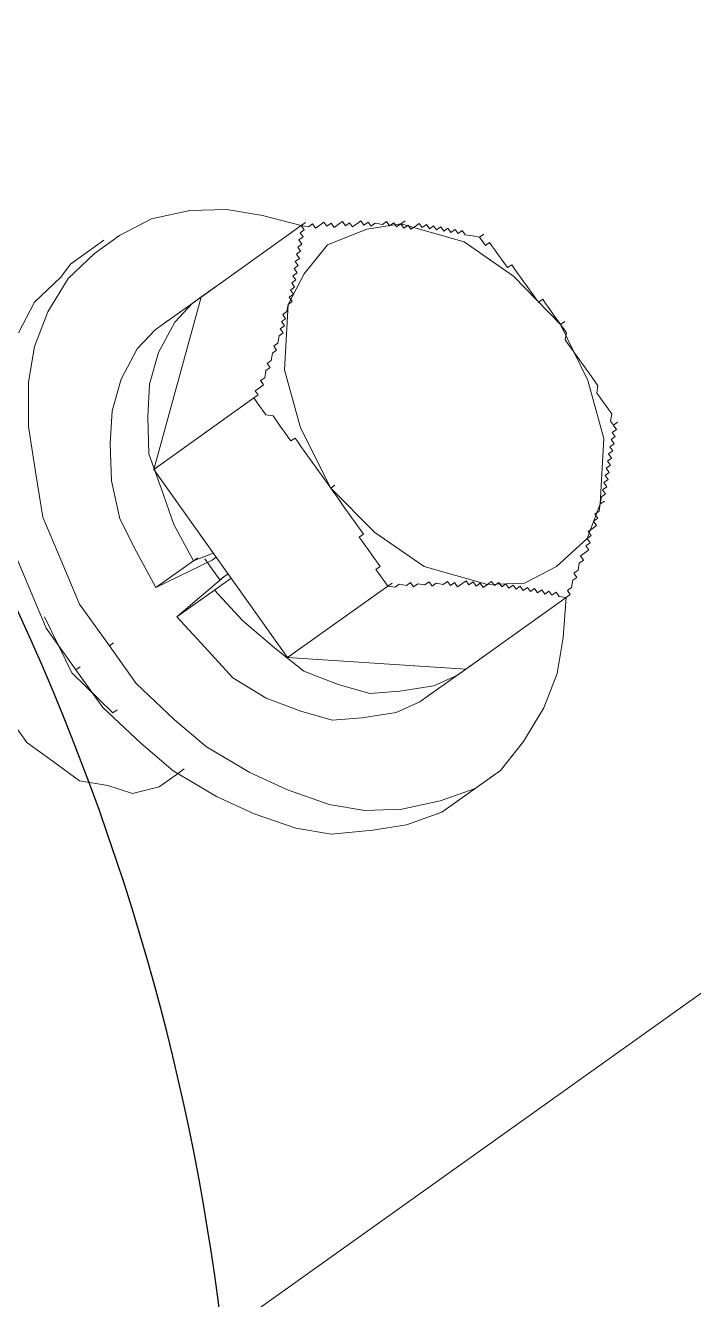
# Model space of a CAD drawing. Header units: feet. Extents: x 2321988 to 2329858, y 6722724 to 6730499.
# Drawn here: x 2326069.3368 to 2326069.4426, y 6726846.0365 to 6726846.2381 of the extents above; entities that cross this region are included whole.
import ezdxf

# ---------------------------------------------------------------- set-up
doc = ezdxf.new("R2010")
doc.units = ezdxf.units.FT
doc.header["$MEASUREMENT"] = 0
doc.layers.add('C-BESS-EQUIPMENT', color=255, linetype='Continuous')

# ---------------------------------------------------------------- blocks, each defined once
blk = doc.blocks.new('Midpoint Site Plan$0$P1730-01-0001')
at = {"color": 0, "linetype": 'ByBlock', "lineweight": -2, "extrusion": (0, 0, -1)}
blk.add_ellipse((17.8421, 0), major_axis=(0, 4.086), ratio=0.833977, dxfattribs=at)
blk = doc.blocks.new('Midpoint Site Plan$0$A$C71e53a02')
at = {"lineweight": 9}
for points in [[(17.6282, -0.4336), (17.599, -0.4434), (17.5307, -0.4531), (17.4723, -0.4824)], [(17.2287, -0.7942), (17.2092, -0.8819), (17.1897, -0.9696), (17.1897, -1.067), (17.1897, -1.1547), (17.2092, -1.2522), (17.2287, -1.3302), (17.2676, -1.4179), (17.3066, -1.4861), (17.3553, -1.5543), (17.4041, -1.603), (17.4723, -1.642), (17.5307, -1.6712), (17.599, -1.6907), (17.6282, -1.6907), (17.7061, -1.6907), (17.7159, -1.6907)], [(17.7061, -0.4336), (17.6282, -0.4336), (17.6379, -0.4336)], [(18.2908, -0.8429), (18.2811, -0.8332), (18.2713, -0.8234), (18.2713, -0.8137), (18.2616, -0.8137), (18.2616, -0.8039), (18.2519, -0.8039), (18.2519, -0.7942), (18.2421, -0.7942), (18.2421, -0.7844), (18.2324, -0.7844), (18.2324, -0.7747), (18.2226, -0.7747), (18.2226, -0.765), (18.2129, -0.765), (18.2129, -0.7552), (18.2031, -0.7552), (18.1934, -0.7552), (18.1934, -0.7455), (18.1836, -0.7455), (18.1836, -0.7357), (18.1934, -0.7357), (18.1836, -0.7357), (18.1739, -0.7357), (18.1739, -0.726), (18.1642, -0.726), (18.1642, -0.7162), (18.1544, -0.7162), (18.1447, -0.7065), (18.1349, -0.7065), (18.1349, -0.6967), (18.1252, -0.6967), (18.1252, -0.687), (18.1154, -0.687), (18.1057, -0.687), (18.1057, -0.6773), (18.0959, -0.6773), (18.0959, -0.6675), (18.0862, -0.6675), (18.0764, -0.6675), (18.0764, -0.6578), (18.0667, -0.6578), (18.0667, -0.648), (18.057, -0.648), (18.0472, -0.648), (18.0472, -0.6383), (18.0375, -0.6383), (18.0277, -0.6285), (17.979, -0.5701), (17.9303, -0.5213), (17.8718, -0.4824), (17.8036, -0.4531), (17.7354, -0.4434), (17.6769, -0.4434), (17.6087, -0.4531), (17.5405, -0.4824), (17.482, -0.5213), (17.4333, -0.5701), (17.3846, -0.6383), (17.3456, -0.7162), (17.3066, -0.7942), (17.2871, -0.8819), (17.2676, -0.9696), (17.2676, -1.067), (17.2676, -1.1547), (17.2871, -1.2522), (17.3066, -1.3302), (17.3456, -1.4179), (17.3846, -1.4861), (17.4333, -1.5543), (17.482, -1.603), (17.5405, -1.642), (17.6087, -1.6712), (17.6769, -1.6907), (17.7354, -1.6907), (17.8036, -1.6712), (17.8718, -1.642), (17.9303, -1.603), (17.979, -1.5543), (18.0277, -1.4958), (18.0375, -1.4958), (18.0277, -1.4958), (17.7939, -1.4958), (17.5307, -1.2814), (17.5405, -1.2814)], [(17.8328, -0.6285), (17.8231, -0.6285), (17.7744, -0.6285), (17.7256, -0.6383), (17.6672, -0.6675), (17.6184, -0.7065), (17.5795, -0.7552), (17.5405, -0.8137), (17.521, -0.8819), (17.5015, -0.9501), (17.4918, -1.0281), (17.4041, -1.0281), (17.4138, -0.9501), (17.4236, -0.8819), (17.4528, -0.8137), (17.4918, -0.7552), (17.5307, -0.7065), (17.5795, -0.6675), (17.6379, -0.6383), (17.6867, -0.6285), (17.7061, -0.6285), (17.7159, -0.6285), (17.7061, -0.6285), (17.7939, -0.6285), (17.5307, -0.8429), (17.7646, -0.8429), (17.7744, -0.8429), (17.7744, -0.8332), (17.7841, -0.8332), (17.7939, -0.8332), (17.7939, -0.8234), (17.8036, -0.8234), (17.8133, -0.8137), (17.8231, -0.8137), (17.8231, -0.8039), (17.8328, -0.8039), (17.8426, -0.7942), (17.8523, -0.7942), (17.8523, -0.7844), (17.8621, -0.7844), (17.8718, -0.7747), (17.8816, -0.7747), (17.8816, -0.765), (17.8913, -0.765), (17.8913, -0.7552), (17.901, -0.7552), (17.901, -0.7455), (17.9108, -0.7455), (17.9205, -0.7357), (17.8426, -0.8332), (17.8036, -0.9404), (17.7841, -1.067), (17.7939, -1.067), (17.7841, -1.067), (17.8036, -1.184), (17.8426, -1.2912), (17.9205, -1.3886), (17.9303, -1.3886), (17.9205, -1.3886), (17.979, -1.4276), (18.0472, -1.4373), (18.1252, -1.4276), (18.1836, -1.3886), (18.1934, -1.3886), (18.1836, -1.3886), (18.1934, -1.3789), (18.2031, -1.3789), (18.2031, -1.3691), (18.2129, -1.3691), (18.2129, -1.3594), (18.2226, -1.3594), (18.2226, -1.3496), (18.2324, -1.3496), (18.2324, -1.3399), (18.2421, -1.3399), (18.2421, -1.3302), (18.2519, -1.3302), (18.2519, -1.3204), (18.2616, -1.3204), (18.2616, -1.3107), (18.2713, -1.3107), (18.2713, -1.3009), (18.2811, -1.3009), (18.2811, -1.2912), (18.2908, -1.2912), (18.2908, -1.2814), (18.3006, -1.2814)], [(18.0375, -1.4958), (18.0375, -1.4861), (18.0472, -1.4861), (18.057, -1.4763), (18.0667, -1.4763), (18.0667, -1.4666), (18.0764, -1.4666), (18.0862, -1.4568), (18.0959, -1.4568), (18.0959, -1.4471), (18.1057, -1.4471), (18.1154, -1.4471), (18.1154, -1.4373), (18.1252, -1.4373), (18.1252, -1.4276), (18.1349, -1.4276), (18.1349, -1.4179), (18.1447, -1.4179), (18.1544, -1.4179), (18.1544, -1.4081), (18.1642, -1.4081), (18.1642, -1.3984), (18.1739, -1.3984), (18.1836, -1.3886), (18.2616, -1.2912), (18.3006, -1.184), (18.3201, -1.067), (18.3006, -0.9404), (18.2616, -0.8332), (18.1836, -0.7357), (18.1252, -0.7065), (18.0472, -0.687), (17.979, -0.7065), (17.9205, -0.7357), (17.9303, -0.7357), (17.9303, -0.726), (17.94, -0.726), (17.94, -0.7162), (17.9498, -0.7162), (17.9498, -0.7065), (17.9595, -0.7065), (17.9595, -0.6967), (17.9693, -0.6967), (17.9693, -0.687), (17.979, -0.687), (17.979, -0.6773), (17.9887, -0.6773), (17.9887, -0.6675), (17.9985, -0.6675), (17.9985, -0.6578), (18.0082, -0.6578), (18.0082, -0.648), (18.018, -0.648), (18.018, -0.6383), (18.0277, -0.6383), (18.0277, -0.6285), (17.7939, -0.6285), (17.8036, -0.6285)], [(18.0082, -0.648), (18.0082, -0.648)], [(18.0082, -0.648), (18.0082, -0.648)], [(18.018, -0.6383), (18.018, -0.6383)], [(18.018, -0.6383), (18.018, -0.6383)], [(18.018, -0.6383), (18.018, -0.6383)], [(18.018, -0.648), (18.018, -0.648)], [(18.018, -0.648), (18.018, -0.648)], [(18.057, -0.648), (18.057, -0.648)], [(18.057, -0.648), (18.057, -0.648)], [(17.979, -0.6773), (17.979, -0.6773)], [(17.9887, -0.6675), (17.9887, -0.6675)], [(17.9887, -0.6675), (17.9887, -0.6675)], [(17.9887, -0.6773), (17.9887, -0.6773)], [(17.9887, -0.6773), (17.9887, -0.6773)], [(17.9887, -0.6773), (17.9887, -0.6773)], [(17.9887, -0.6773), (17.9887, -0.6773)], [(17.9887, -0.6773), (17.9887, -0.6773)], [(17.9887, -0.6773), (17.9887, -0.6773)], [(17.9887, -0.6773), (17.9887, -0.6773)], [(17.9887, -0.6773), (17.9887, -0.6773)], [(17.9985, -0.6578), (17.9985, -0.6578)], [(17.9985, -0.6578), (17.9985, -0.6578)], [(17.9985, -0.6578), (17.9985, -0.6578)], [(17.9985, -0.6675), (17.9985, -0.6675)], [(17.9985, -0.6675), (17.9985, -0.6675)], [(17.9985, -0.6675), (17.9985, -0.6675)], [(17.9985, -0.6675), (17.9985, -0.6675)], [(17.9985, -0.6675), (17.9985, -0.6675)], [(17.9985, -0.6675), (17.9985, -0.6675)], [(17.9985, -0.6675), (17.9985, -0.6675)], [(17.9985, -0.6675), (17.9985, -0.6675)], [(18.0082, -0.6578), (18.0082, -0.6578)], [(18.0082, -0.6578), (18.0082, -0.6578)], [(18.0082, -0.6578), (18.0082, -0.6578)], [(18.0082, -0.6578), (18.0082, -0.6578)], [(18.0082, -0.6578), (18.0082, -0.6578)], [(18.0667, -0.6578), (18.0667, -0.6578)], [(18.0667, -0.6578), (18.0667, -0.6578)], [(18.0764, -0.6578), (18.0764, -0.6578)], [(18.0764, -0.6578), (18.0764, -0.6578)], [(18.0862, -0.6675), (18.0862, -0.6675)], [(18.0862, -0.6675), (18.0862, -0.6675)], [(18.0862, -0.6675), (18.0862, -0.6675)], [(18.0959, -0.6773), (18.0959, -0.6773)], [(18.1057, -0.6773), (18.1057, -0.6773)], [(18.1057, -0.6773), (18.1057, -0.6773)], [(17.9595, -0.6967), (17.9595, -0.6967)], [(17.9595, -0.6967), (17.9595, -0.6967)], [(17.9693, -0.687), (17.9693, -0.687)], [(17.9693, -0.687), (17.9693, -0.687)], [(17.9693, -0.6967), (17.9693, -0.6967)], [(17.9693, -0.6967), (17.9693, -0.6967)], [(17.9693, -0.6967), (17.9693, -0.6967)], [(17.9693, -0.6967), (17.9693, -0.6967)], [(17.9693, -0.6967), (17.9693, -0.6967)], [(17.9693, -0.6967), (17.9693, -0.6967)], [(17.9693, -0.6967), (17.9693, -0.6967)], [(17.979, -0.687), (17.979, -0.687)], [(17.979, -0.687), (17.979, -0.687)], [(17.979, -0.687), (17.979, -0.687)], [(17.979, -0.687), (17.979, -0.687)], [(17.979, -0.687), (17.979, -0.687)], [(17.979, -0.687), (17.979, -0.687)], [(17.979, -0.687), (17.979, -0.687)], [(17.979, -0.687), (17.979, -0.687)], [(18.1154, -0.687), (18.1154, -0.687)], [(18.1154, -0.687), (18.1154, -0.687)], [(18.1154, -0.687), (18.1154, -0.687)], [(18.1252, -0.6967), (18.1252, -0.6967)], [(18.1252, -0.6967), (18.1252, -0.6967)], [(18.1349, -0.6967), (18.1349, -0.6967)], [(18.1349, -0.6967), (18.1349, -0.6967)], [(17.94, -0.7162), (17.94, -0.7162)], [(17.94, -0.7162), (17.94, -0.7162)], [(17.9498, -0.7065), (17.9498, -0.7065)], [(17.9498, -0.7065), (17.9498, -0.7065)], [(17.9498, -0.7065), (17.9498, -0.7065)], [(17.9498, -0.7065), (17.9498, -0.7065)], [(17.9498, -0.7162), (17.9498, -0.7162)], [(17.9498, -0.7162), (17.9498, -0.7162)], [(17.9595, -0.7065), (17.9595, -0.7065)], [(17.9595, -0.7065), (17.9595, -0.7065)], [(17.9595, -0.7065), (17.9595, -0.7065)], [(17.9595, -0.7065), (17.9595, -0.7065)], [(17.9595, -0.7065), (17.9595, -0.7065)], [(17.9595, -0.7065), (17.9595, -0.7065)], [(18.1447, -0.7065), (18.1447, -0.7065)], [(18.1447, -0.7065), (18.1447, -0.7065)], [(18.1447, -0.7065), (18.1447, -0.7065)], [(18.1447, -0.7065), (18.1447, -0.7065)], [(18.1544, -0.7162), (18.1544, -0.7162)], [(18.1544, -0.7162), (18.1544, -0.7162)], [(18.1544, -0.7162), (18.1544, -0.7162)], [(18.1642, -0.7162), (18.1642, -0.7162)], [(18.1642, -0.7162), (18.1642, -0.7162)], [(17.9108, -0.7455), (17.9108, -0.7455)], [(17.9108, -0.7455), (17.9108, -0.7455)], [(17.9108, -0.7455), (17.9108, -0.7455)], [(17.9108, -0.7455), (17.9108, -0.7455)], [(17.9108, -0.7455), (17.9108, -0.7455)], [(17.9108, -0.7455), (17.9108, -0.7455)], [(17.9205, -0.7357), (17.9205, -0.7357)], [(17.9303, -0.726), (17.9303, -0.726)], [(17.9303, -0.726), (17.9303, -0.726)], [(17.9303, -0.726), (17.9303, -0.726)], [(17.94, -0.726), (17.94, -0.726)], [(18.1642, -0.726), (18.1642, -0.726)], [(18.1642, -0.726), (18.1642, -0.726)], [(18.1642, -0.726), (18.1642, -0.726)], [(18.1642, -0.726), (18.1642, -0.726)], [(18.1642, -0.726), (18.1642, -0.726)], [(18.1739, -0.726), (18.1739, -0.726)], [(18.1739, -0.726), (18.1739, -0.726)], [(18.1739, -0.726), (18.1739, -0.726)], [(18.1739, -0.726), (18.1739, -0.726)], [(18.1739, -0.7357), (18.1739, -0.7357)], [(18.1739, -0.7357), (18.1739, -0.7357)], [(18.1836, -0.7357), (18.1836, -0.7357)], [(18.1934, -0.7455), (18.1934, -0.7455)], [(18.1934, -0.7455), (18.1934, -0.7455)], [(17.8816, -0.765), (17.8816, -0.765)], [(17.8816, -0.765), (17.8816, -0.765)], [(17.8816, -0.765), (17.8816, -0.765)], [(17.8913, -0.7552), (17.8913, -0.7552)], [(17.8913, -0.7552), (17.8913, -0.7552)], [(17.8913, -0.765), (17.8913, -0.765)], [(17.901, -0.7552), (17.901, -0.7552)], [(17.901, -0.7552), (17.901, -0.7552)], [(17.901, -0.7552), (17.901, -0.7552)], [(17.901, -0.7552), (17.901, -0.7552)], [(17.901, -0.7552), (17.901, -0.7552)], [(17.901, -0.7552), (17.901, -0.7552)], [(17.901, -0.7552), (17.901, -0.7552)], [(18.2031, -0.7552), (18.2031, -0.7552)], [(18.2031, -0.7552), (18.2031, -0.7552)], [(18.2031, -0.7552), (18.2031, -0.7552)], [(18.2129, -0.765), (18.2129, -0.765)], [(18.2129, -0.765), (18.2129, -0.765)], [(18.2129, -0.765), (18.2129, -0.765)], [(18.2129, -0.765), (18.2129, -0.765)], [(18.2129, -0.765), (18.2129, -0.765)], [(18.2129, -0.765), (18.2129, -0.765)], [(18.2226, -0.765), (18.2226, -0.765)], [(17.2287, -0.7844), (17.1897, -0.7844), (17.141, -0.8137), (17.1117, -0.8429), (17.0727, -0.8916), (17.0533, -0.9404), (17.0338, -0.9988), (17.0338, -1.067), (17.0338, -1.1255), (17.0533, -1.184), (17.0727, -1.2425), (17.1117, -1.2814), (17.141, -1.3204), (17.1897, -1.3399), (17.2287, -1.3399), (17.2384, -1.3399), (17.2287, -1.3399)], [(17.8426, -0.7942), (17.8426, -0.7942)], [(17.8426, -0.7942), (17.8426, -0.7942)], [(17.8426, -0.7942), (17.8426, -0.7942)], [(17.8523, -0.7844), (17.8523, -0.7844)], [(17.8523, -0.7942), (17.8523, -0.7942)], [(17.8621, -0.7844), (17.8621, -0.7844)], [(17.8621, -0.7844), (17.8621, -0.7844)], [(17.8621, -0.7844), (17.8621, -0.7844)], [(17.8718, -0.7747), (17.8718, -0.7747)], [(17.8718, -0.7747), (17.8718, -0.7747)], [(17.8718, -0.7747), (17.8718, -0.7747)], [(18.2226, -0.7747), (18.2226, -0.7747)], [(18.2226, -0.7747), (18.2226, -0.7747)], [(18.2226, -0.7747), (18.2226, -0.7747)], [(18.2226, -0.7747), (18.2226, -0.7747)], [(18.2226, -0.7747), (18.2226, -0.7747)], [(18.2226, -0.7747), (18.2226, -0.7747)], [(18.2226, -0.7747), (18.2226, -0.7747)], [(18.2324, -0.7747), (18.2324, -0.7747)], [(18.2324, -0.7747), (18.2324, -0.7747)], [(18.2324, -0.7844), (18.2324, -0.7844)], [(18.2324, -0.7844), (18.2324, -0.7844)], [(18.2324, -0.7844), (18.2324, -0.7844)], [(18.2324, -0.7844), (18.2324, -0.7844)], [(18.2324, -0.7844), (18.2324, -0.7844)], [(18.2324, -0.7844), (18.2324, -0.7844)], [(18.2324, -0.7844), (18.2324, -0.7844)], [(18.2421, -0.7844), (18.2421, -0.7844)], [(18.2421, -0.7844), (18.2421, -0.7844)], [(18.2421, -0.7844), (18.2421, -0.7844)], [(18.2421, -0.7942), (18.2421, -0.7942)], [(18.2421, -0.7942), (18.2421, -0.7942)], [(18.2421, -0.7942), (18.2421, -0.7942)], [(18.2421, -0.7942), (18.2421, -0.7942)], [(18.2421, -0.7942), (18.2421, -0.7942)], [(18.2421, -0.7942), (18.2421, -0.7942)], [(18.2519, -0.7942), (18.2519, -0.7942)], [(18.2519, -0.7942), (18.2519, -0.7942)], [(18.2519, -0.7942), (18.2519, -0.7942)], [(17.8133, -0.8137), (17.8133, -0.8137)], [(17.8133, -0.8137), (17.8133, -0.8137)], [(17.8133, -0.8137), (17.8133, -0.8137)], [(17.8231, -0.8039), (17.8231, -0.8039)], [(17.8328, -0.8039), (17.8328, -0.8039)], [(17.8328, -0.8039), (17.8328, -0.8039)], [(17.8328, -0.8039), (17.8328, -0.8039)], [(18.2519, -0.8039), (18.2519, -0.8039)], [(18.2519, -0.8039), (18.2519, -0.8039)], [(18.2519, -0.8039), (18.2519, -0.8039)], [(18.2519, -0.8039), (18.2519, -0.8039)], [(18.2519, -0.8039), (18.2519, -0.8039)], [(18.2519, -0.8039), (18.2519, -0.8039)], [(18.2519, -0.8039), (18.2519, -0.8039)], [(18.2616, -0.8039), (18.2616, -0.8039)], [(18.2616, -0.8039), (18.2616, -0.8039)], [(18.2616, -0.8039), (18.2616, -0.8039)], [(18.2616, -0.8137), (18.2616, -0.8137)], [(18.2616, -0.8137), (18.2616, -0.8137)], [(18.2616, -0.8137), (18.2616, -0.8137)], [(18.2616, -0.8137), (18.2616, -0.8137)], [(18.2616, -0.8137), (18.2616, -0.8137)], [(18.2616, -0.8137), (18.2616, -0.8137)], [(18.2616, -0.8137), (18.2616, -0.8137)], [(18.2713, -0.8137), (18.2713, -0.8137)], [(18.2713, -0.8137), (18.2713, -0.8137)], [(17.7646, -0.8429), (17.7744, -0.8429), (17.7646, -0.8429), (17.7646, -0.8624), (17.7646, -0.8722), (17.7646, -0.8819), (17.7744, -0.8916), (17.7744, -0.9014), (17.7744, -0.9111), (17.7744, -0.9209), (17.7744, -0.9306), (17.7744, -0.9404), (17.7744, -0.9501), (17.7841, -0.9501), (17.7841, -0.9599), (17.7841, -0.9696), (17.7841, -0.9793), (17.7841, -0.9891), (17.7841, -0.9988), (17.7841, -1.0086), (17.7841, -1.0183), (17.7841, -1.0281), (17.7841, -1.0378), (17.7841, -1.0476), (17.7841, -1.0573), (17.7841, -1.067), (17.7841, -1.0768), (17.7841, -1.0865), (17.7841, -1.0963), (17.7841, -1.106), (17.7841, -1.1158), (17.7841, -1.1255), (17.7841, -1.1353), (17.7841, -1.145), (17.7841, -1.1547), (17.7841, -1.1645), (17.7841, -1.1742), (17.7744, -1.1742), (17.7744, -1.184), (17.7744, -1.1937), (17.7744, -1.2035), (17.7744, -1.2132), (17.7744, -1.223), (17.7744, -1.2327), (17.7744, -1.2425), (17.7646, -1.2425), (17.7646, -1.2522), (17.7646, -1.2619), (17.7646, -1.2717), (17.7646, -1.2814), (17.7744, -1.2814), (17.7646, -1.2814), (17.5307, -1.2814), (17.5307, -0.8429), (17.5405, -0.8429)], [(17.7939, -0.8234), (17.7939, -0.8234)], [(17.7939, -0.8332), (17.7939, -0.8332)], [(17.8036, -0.8234), (17.8036, -0.8234)], [(17.8036, -0.8234), (17.8036, -0.8234)], [(17.8036, -0.8234), (17.8036, -0.8234)], [(18.2713, -0.8234), (18.2713, -0.8234)], [(18.2713, -0.8234), (18.2713, -0.8234)], [(18.2713, -0.8234), (18.2713, -0.8234)], [(18.2713, -0.8234), (18.2713, -0.8234)], [(18.2713, -0.8234), (18.2713, -0.8234)], [(18.2713, -0.8234), (18.2713, -0.8234)], [(18.2713, -0.8234), (18.2713, -0.8234)], [(18.2811, -0.8332), (18.2811, -0.8332)], [(18.2811, -0.8332), (18.2811, -0.8332)], [(18.2811, -0.8332), (18.2811, -0.8332)], [(18.2811, -0.8332), (18.2811, -0.8332)], [(18.2811, -0.8332), (18.2811, -0.8332)], [(18.3006, -0.8429), (18.2908, -0.8429), (18.2908, -0.8624), (18.3006, -0.8624), (18.3006, -0.8722), (18.3006, -0.8819), (18.3006, -0.8916), (18.3006, -0.9014), (18.3006, -0.9111), (18.3006, -0.9209), (18.3103, -0.9209), (18.3103, -0.9306), (18.3103, -0.9404), (18.3103, -0.9501), (18.3103, -0.9599), (18.3103, -0.9696), (18.3103, -0.9793), (18.3103, -0.9891), (18.3103, -0.9988), (18.3103, -1.0086), (18.3201, -1.0086), (18.3201, -1.0183), (18.3201, -1.0281), (18.3201, -1.0378), (18.3201, -1.0476), (18.3201, -1.0573), (18.3201, -1.067), (18.3298, -1.067), (18.3201, -1.067), (18.3201, -1.0768), (18.3201, -1.0865), (18.3103, -1.0963), (18.3103, -1.106), (18.3103, -1.1158), (18.3103, -1.1255), (18.3103, -1.1353), (18.3103, -1.145), (18.3103, -1.1547), (18.3103, -1.1645), (18.3103, -1.1742), (18.3103, -1.184), (18.3103, -1.1937), (18.3103, -1.2035), (18.3006, -1.2132), (18.3006, -1.223), (18.3006, -1.2327), (18.3006, -1.2425), (18.3006, -1.2522), (18.3006, -1.2619), (18.2908, -1.2717), (18.2908, -1.2814)], [(18.2908, -0.8429), (18.2908, -0.8429)], [(18.2908, -0.8429), (18.2908, -0.8429)], [(18.2908, -0.8429), (18.2908, -0.8429)], [(17.7646, -0.8624), (17.7646, -0.8624)], [(17.7744, -0.8916), (17.7744, -0.8916)], [(17.7744, -0.8916), (17.7744, -0.8916)], [(18.3006, -0.8916), (18.3006, -0.8916)], [(18.3006, -0.8916), (18.3006, -0.8916)], [(17.7744, -0.9014), (17.7744, -0.9014)], [(17.7744, -0.9014), (17.7744, -0.9014)], [(17.7744, -0.9111), (17.7744, -0.9111)], [(17.7744, -0.9111), (17.7744, -0.9111)], [(18.3006, -0.9014), (18.3006, -0.9014)], [(18.3006, -0.9014), (18.3006, -0.9014)], [(18.3006, -0.9111), (18.3006, -0.9111)], [(18.3006, -0.9111), (18.3006, -0.9111)], [(17.7744, -0.9209), (17.7744, -0.9209)], [(17.7744, -0.9209), (17.7744, -0.9209)], [(17.7744, -0.9306), (17.7744, -0.9306)], [(17.7744, -0.9306), (17.7744, -0.9306)], [(17.7744, -0.9404), (17.7744, -0.9404)], [(17.7744, -0.9404), (17.7744, -0.9404)], [(18.3103, -0.9209), (18.3103, -0.9209)], [(18.3103, -0.9306), (18.3103, -0.9306)], [(18.3103, -0.9306), (18.3103, -0.9306)], [(18.3103, -0.9404), (18.3103, -0.9404)], [(18.3103, -0.9404), (18.3103, -0.9404)], [(17.1994, -0.9501), (17.1799, -1.067), (17.1994, -1.1742), (17.2092, -1.1742)], [(17.7841, -0.9501), (17.7841, -0.9501)], [(17.7841, -0.9599), (17.7841, -0.9599)], [(17.7841, -0.9599), (17.7841, -0.9599)], [(18.3103, -0.9501), (18.3103, -0.9501)], [(18.3103, -0.9501), (18.3103, -0.9501)], [(18.3103, -0.9599), (18.3103, -0.9599)], [(18.3103, -0.9599), (18.3103, -0.9599)], [(17.7841, -0.9696), (17.7841, -0.9696)], [(17.7841, -0.9793), (17.7841, -0.9793)], [(17.7841, -0.9793), (17.7841, -0.9793)], [(17.7841, -0.9891), (17.7841, -0.9891)], [(17.7841, -0.9891), (17.7841, -0.9891)], [(18.3103, -0.9696), (18.3103, -0.9696)], [(18.3103, -0.9793), (18.3103, -0.9793)], [(18.3103, -0.9793), (18.3103, -0.9793)], [(18.3103, -0.9891), (18.3103, -0.9891)], [(18.3103, -0.9891), (18.3103, -0.9891)], [(17.7841, -0.9988), (17.7841, -0.9988)], [(17.7841, -0.9988), (17.7841, -0.9988)], [(17.7841, -1.0086), (17.7841, -1.0086)], [(17.7841, -1.0086), (17.7841, -1.0086)], [(18.3103, -0.9988), (18.3103, -0.9988)], [(18.3103, -0.9988), (18.3103, -0.9988)], [(18.3201, -1.0086), (18.3201, -1.0086)], [(17.521, -1.0476), (17.4041, -1.0281), (17.4138, -1.0281)], [(17.5307, -1.0963), (17.4918, -1.0963), (17.5015, -1.0963), (17.4918, -1.0963), (17.4041, -1.0963), (17.521, -1.0865), (17.5307, -1.0865), (17.521, -1.0865), (17.5113, -1.0865), (17.5113, -1.067), (17.5113, -1.0378)], [(17.5307, -1.0378), (17.4918, -1.0281), (17.5015, -1.0281), (17.4918, -1.0281)], [(17.7841, -1.0183), (17.7841, -1.0183)], [(17.7841, -1.0183), (17.7841, -1.0183)], [(17.7841, -1.0281), (17.7841, -1.0281)], [(17.7841, -1.0281), (17.7841, -1.0281)], [(17.7841, -1.0378), (17.7841, -1.0378)], [(18.3201, -1.0183), (18.3201, -1.0183)], [(18.3201, -1.0183), (18.3201, -1.0183)], [(18.3201, -1.0281), (18.3201, -1.0281)], [(18.3201, -1.0281), (18.3201, -1.0281)], [(18.3201, -1.0378), (18.3201, -1.0378)], [(17.7841, -1.0476), (17.7841, -1.0476)], [(17.7841, -1.0476), (17.7841, -1.0476)], [(18.3201, -1.0476), (18.3201, -1.0476)], [(18.3201, -1.0476), (18.3201, -1.0476)], [(17.1897, -1.067), (17.1994, -1.067)], [(17.2676, -1.067), (17.2774, -1.067)], [(17.7841, -1.0865), (17.7841, -1.0865)], [(18.3201, -1.0865), (18.3201, -1.0865)], [(17.4041, -1.0963), (17.4138, -1.0963), (17.4041, -1.0963), (17.4138, -1.1742), (17.4236, -1.2522), (17.4528, -1.3204), (17.4918, -1.3789), (17.5307, -1.4276), (17.5795, -1.4568), (17.6379, -1.4861), (17.6867, -1.4958), (17.7061, -1.4958), (17.7939, -1.4958), (17.8036, -1.4958)], [(17.8231, -1.4958), (17.7744, -1.4958), (17.7256, -1.4861), (17.6672, -1.4568), (17.6184, -1.4276), (17.5795, -1.3789), (17.5405, -1.3204), (17.521, -1.2522), (17.5015, -1.1742), (17.4918, -1.0963), (17.5015, -1.0963)], [(17.7841, -1.1158), (17.7841, -1.1158)], [(17.7841, -1.1158), (17.7841, -1.1158)], [(17.7841, -1.1255), (17.7841, -1.1255)], [(17.7841, -1.1255), (17.7841, -1.1255)], [(17.7841, -1.1353), (17.7841, -1.1353)], [(17.7841, -1.1353), (17.7841, -1.1353)], [(18.3103, -1.1158), (18.3103, -1.1158)], [(18.3103, -1.1158), (18.3103, -1.1158)], [(18.3103, -1.1255), (18.3103, -1.1255)], [(18.3103, -1.1255), (18.3103, -1.1255)], [(18.3103, -1.1353), (18.3103, -1.1353)], [(18.3103, -1.1353), (18.3103, -1.1353)], [(17.7841, -1.145), (17.7841, -1.145)], [(17.7841, -1.145), (17.7841, -1.145)], [(17.7841, -1.1547), (17.7841, -1.1547)], [(17.7841, -1.1547), (17.7841, -1.1547)], [(18.3103, -1.145), (18.3103, -1.145)], [(18.3103, -1.145), (18.3103, -1.145)], [(18.3103, -1.1547), (18.3103, -1.1547)], [(18.3103, -1.1547), (18.3103, -1.1547)], [(17.7744, -1.184), (17.7744, -1.184)], [(17.7744, -1.184), (17.7744, -1.184)], [(17.7841, -1.1645), (17.7841, -1.1645)], [(17.7841, -1.1742), (17.7841, -1.1742)], [(18.3103, -1.1645), (18.3103, -1.1645)], [(18.3103, -1.1742), (18.3103, -1.1742)], [(18.3103, -1.1742), (18.3103, -1.1742)], [(18.3103, -1.184), (18.3103, -1.184)], [(18.3103, -1.184), (18.3103, -1.184)], [(17.7744, -1.1937), (17.7744, -1.1937)], [(17.7744, -1.1937), (17.7744, -1.1937)], [(17.7744, -1.2035), (17.7744, -1.2035)], [(17.7744, -1.2035), (17.7744, -1.2035)], [(18.3103, -1.1937), (18.3103, -1.1937)], [(18.3103, -1.1937), (18.3103, -1.1937)], [(18.3103, -1.2035), (18.3103, -1.2035)], [(18.3103, -1.2035), (18.3103, -1.2035)], [(17.7744, -1.2132), (17.7744, -1.2132)], [(17.7744, -1.2132), (17.7744, -1.2132)], [(17.7744, -1.223), (17.7744, -1.223)], [(17.7744, -1.223), (17.7744, -1.223)], [(17.7744, -1.2327), (17.7744, -1.2327)], [(17.7744, -1.2327), (17.7744, -1.2327)], [(18.3006, -1.2132), (18.3006, -1.2132)], [(18.3006, -1.2132), (18.3006, -1.2132)], [(18.3006, -1.223), (18.3006, -1.223)], [(18.3006, -1.223), (18.3006, -1.223)], [(18.3006, -1.2327), (18.3006, -1.2327)], [(18.3006, -1.2327), (18.3006, -1.2327)], [(17.7646, -1.2522), (17.7646, -1.2522)], [(17.7646, -1.2522), (17.7646, -1.2522)], [(17.7744, -1.2425), (17.7744, -1.2425)], [(18.3006, -1.2425), (18.3006, -1.2425)], [(18.3006, -1.2425), (18.3006, -1.2425)], [(18.3006, -1.2522), (18.3006, -1.2522)], [(18.3006, -1.2522), (18.3006, -1.2522)], [(17.7646, -1.2619), (17.7646, -1.2619)], [(17.7646, -1.2619), (17.7646, -1.2619)], [(17.7646, -1.2814), (17.7646, -1.2814)], [(17.7646, -1.2814), (17.7744, -1.2912), (17.7841, -1.2912), (17.7939, -1.3009), (17.8036, -1.3009), (17.8036, -1.3107), (17.8133, -1.3107), (17.8231, -1.3204), (17.8328, -1.3204), (17.8328, -1.3302), (17.8426, -1.3302), (17.8523, -1.3399), (17.8621, -1.3399), (17.8621, -1.3496), (17.8718, -1.3496), (17.8718, -1.3594), (17.8816, -1.3594), (17.8913, -1.3594), (17.8913, -1.3691), (17.901, -1.3691), (17.901, -1.3789), (17.9108, -1.3789), (17.9108, -1.3886), (17.9205, -1.3886), (17.9303, -1.3886), (17.9303, -1.3984), (17.94, -1.3984), (17.94, -1.4081), (17.9498, -1.4081), (17.9498, -1.4179), (17.9595, -1.4179), (17.9595, -1.4276), (17.9693, -1.4276), (17.9693, -1.4373), (17.979, -1.4373), (17.979, -1.4471), (17.9887, -1.4471), (17.9887, -1.4568), (17.9985, -1.4568), (17.9985, -1.4666), (18.0082, -1.4666), (18.0082, -1.4763), (18.018, -1.4763), (18.018, -1.4861), (18.0277, -1.4958), (18.0375, -1.4958), (18.0277, -1.4958)], [(18.2908, -1.2814), (18.2908, -1.2814)], [(18.3006, -1.2619), (18.3006, -1.2619)], [(18.3006, -1.2619), (18.3006, -1.2619)], [(17.7744, -1.2912), (17.7744, -1.2912)], [(17.7841, -1.2912), (17.7841, -1.2912)], [(17.7939, -1.3009), (17.7939, -1.3009)], [(17.7939, -1.3009), (17.7939, -1.3009)], [(17.7939, -1.3009), (17.7939, -1.3009)], [(17.8036, -1.3009), (17.8036, -1.3009)], [(18.2713, -1.3009), (18.2713, -1.3009)], [(18.2713, -1.3009), (18.2713, -1.3009)], [(18.2713, -1.3009), (18.2713, -1.3009)], [(18.2811, -1.2912), (18.2811, -1.2912)], [(18.2811, -1.2912), (18.2811, -1.2912)], [(18.2811, -1.2912), (18.2811, -1.2912)], [(18.2811, -1.3009), (18.2811, -1.3009)], [(18.2908, -1.2912), (18.2908, -1.2912)], [(17.8036, -1.3107), (17.8036, -1.3107)], [(17.8133, -1.3107), (17.8133, -1.3107)], [(17.8133, -1.3107), (17.8133, -1.3107)], [(17.8133, -1.3107), (17.8133, -1.3107)], [(17.8231, -1.3204), (17.8231, -1.3204)], [(17.8231, -1.3204), (17.8231, -1.3204)], [(17.8328, -1.3204), (17.8328, -1.3204)], [(17.8328, -1.3204), (17.8328, -1.3204)], [(17.8328, -1.3302), (17.8328, -1.3302)], [(17.8426, -1.3302), (17.8426, -1.3302)], [(17.8426, -1.3302), (17.8426, -1.3302)], [(17.8426, -1.3302), (17.8426, -1.3302)], [(17.8426, -1.3302), (17.8426, -1.3302)], [(17.8426, -1.3302), (17.8426, -1.3302)], [(17.8426, -1.3302), (17.8426, -1.3302)], [(17.8426, -1.3302), (17.8426, -1.3302)], [(18.2421, -1.3302), (18.2421, -1.3302)], [(18.2421, -1.3302), (18.2421, -1.3302)], [(18.2421, -1.3302), (18.2421, -1.3302)], [(18.2519, -1.3204), (18.2519, -1.3204)], [(18.2519, -1.3204), (18.2519, -1.3204)], [(18.2519, -1.3204), (18.2519, -1.3204)], [(18.2519, -1.3204), (18.2519, -1.3204)], [(18.2519, -1.3302), (18.2519, -1.3302)], [(18.2519, -1.3302), (18.2519, -1.3302)], [(18.2519, -1.3302), (18.2519, -1.3302)], [(18.2519, -1.3302), (18.2519, -1.3302)], [(18.2519, -1.3302), (18.2519, -1.3302)], [(18.2519, -1.3302), (18.2519, -1.3302)], [(18.2616, -1.3107), (18.2616, -1.3107)], [(18.2616, -1.3107), (18.2616, -1.3107)], [(18.2616, -1.3107), (18.2616, -1.3107)], [(18.2616, -1.3107), (18.2616, -1.3107)], [(18.2616, -1.3107), (18.2616, -1.3107)], [(18.2616, -1.3204), (18.2616, -1.3204)], [(18.2616, -1.3204), (18.2616, -1.3204)], [(18.2616, -1.3204), (18.2616, -1.3204)], [(18.2616, -1.3204), (18.2616, -1.3204)], [(18.2616, -1.3204), (18.2616, -1.3204)], [(18.2616, -1.3204), (18.2616, -1.3204)], [(18.2713, -1.3107), (18.2713, -1.3107)], [(18.2713, -1.3107), (18.2713, -1.3107)], [(17.2384, -1.3399), (17.2481, -1.3399)], [(17.8523, -1.3399), (17.8523, -1.3399)], [(17.8523, -1.3399), (17.8523, -1.3399)], [(17.8523, -1.3399), (17.8523, -1.3399)], [(17.8523, -1.3399), (17.8523, -1.3399)], [(17.8523, -1.3399), (17.8523, -1.3399)], [(17.8621, -1.3399), (17.8621, -1.3399)], [(17.8621, -1.3496), (17.8621, -1.3496)], [(17.8718, -1.3496), (17.8718, -1.3496)], [(17.8718, -1.3496), (17.8718, -1.3496)], [(17.8718, -1.3496), (17.8718, -1.3496)], [(18.2226, -1.3496), (18.2226, -1.3496)], [(18.2226, -1.3496), (18.2226, -1.3496)], [(18.2226, -1.3496), (18.2226, -1.3496)], [(18.2324, -1.3399), (18.2324, -1.3399)], [(18.2324, -1.3399), (18.2324, -1.3399)], [(18.2324, -1.3399), (18.2324, -1.3399)], [(18.2324, -1.3496), (18.2324, -1.3496)], [(18.2324, -1.3496), (18.2324, -1.3496)], [(18.2324, -1.3496), (18.2324, -1.3496)], [(18.2324, -1.3496), (18.2324, -1.3496)], [(18.2324, -1.3496), (18.2324, -1.3496)], [(18.2324, -1.3496), (18.2324, -1.3496)], [(18.2421, -1.3399), (18.2421, -1.3399)], [(18.2421, -1.3399), (18.2421, -1.3399)], [(18.2421, -1.3399), (18.2421, -1.3399)], [(18.2421, -1.3399), (18.2421, -1.3399)], [(18.2421, -1.3399), (18.2421, -1.3399)], [(18.2421, -1.3399), (18.2421, -1.3399)], [(18.2421, -1.3399), (18.2421, -1.3399)], [(17.8816, -1.3594), (17.8816, -1.3594)], [(17.8816, -1.3594), (17.8816, -1.3594)], [(17.8816, -1.3594), (17.8816, -1.3594)], [(17.8913, -1.3691), (17.8913, -1.3691)], [(17.8913, -1.3691), (17.8913, -1.3691)], [(17.901, -1.3691), (17.901, -1.3691)], [(17.901, -1.3789), (17.901, -1.3789)], [(18.1934, -1.3789), (18.1934, -1.3789)], [(18.1934, -1.3789), (18.1934, -1.3789)], [(18.1934, -1.3789), (18.1934, -1.3789)], [(18.1934, -1.3789), (18.1934, -1.3789)], [(18.1934, -1.3789), (18.1934, -1.3789)], [(18.1934, -1.3789), (18.1934, -1.3789)], [(18.1934, -1.3789), (18.1934, -1.3789)], [(18.2031, -1.3691), (18.2031, -1.3691)], [(18.2031, -1.3691), (18.2031, -1.3691)], [(18.2031, -1.3691), (18.2031, -1.3691)], [(18.2031, -1.3691), (18.2031, -1.3691)], [(18.2031, -1.3691), (18.2031, -1.3691)], [(18.2031, -1.3691), (18.2031, -1.3691)], [(18.2031, -1.3789), (18.2031, -1.3789)], [(18.2031, -1.3789), (18.2031, -1.3789)], [(18.2129, -1.3594), (18.2129, -1.3594)], [(18.2129, -1.3594), (18.2129, -1.3594)], [(18.2129, -1.3594), (18.2129, -1.3594)], [(18.2129, -1.3594), (18.2129, -1.3594)], [(18.2129, -1.3594), (18.2129, -1.3594)], [(18.2129, -1.3691), (18.2129, -1.3691)], [(18.2129, -1.3691), (18.2129, -1.3691)], [(18.2129, -1.3691), (18.2129, -1.3691)], [(18.2226, -1.3594), (18.2226, -1.3594)], [(18.2226, -1.3594), (18.2226, -1.3594)], [(18.2226, -1.3594), (18.2226, -1.3594)], [(18.2226, -1.3594), (18.2226, -1.3594)], [(18.2226, -1.3594), (18.2226, -1.3594)], [(17.9205, -1.3886), (17.9205, -1.3886)], [(17.9205, -1.3886), (17.9205, -1.3886)], [(17.9303, -1.3984), (17.9303, -1.3984)], [(17.9303, -1.3984), (17.9303, -1.3984)], [(17.9303, -1.3984), (17.9303, -1.3984)], [(17.9303, -1.3984), (17.9303, -1.3984)], [(17.9303, -1.3984), (17.9303, -1.3984)], [(17.9303, -1.3984), (17.9303, -1.3984)], [(17.9303, -1.3984), (17.9303, -1.3984)], [(17.9303, -1.3984), (17.9303, -1.3984)], [(17.94, -1.3984), (17.94, -1.3984)], [(18.1739, -1.3984), (18.1739, -1.3984)], [(18.1836, -1.3886), (18.1836, -1.3886)], [(18.1836, -1.3886), (18.1836, -1.3886)], [(18.1836, -1.3886), (18.1836, -1.3886)], [(17.94, -1.4081), (17.94, -1.4081)], [(17.94, -1.4081), (17.94, -1.4081)], [(17.94, -1.4081), (17.94, -1.4081)], [(17.94, -1.4081), (17.94, -1.4081)], [(17.94, -1.4081), (17.94, -1.4081)], [(17.94, -1.4081), (17.94, -1.4081)], [(17.94, -1.4081), (17.94, -1.4081)], [(17.9498, -1.4081), (17.9498, -1.4081)], [(17.9498, -1.4081), (17.9498, -1.4081)], [(17.9498, -1.4179), (17.9498, -1.4179)], [(17.9498, -1.4179), (17.9498, -1.4179)], [(17.9498, -1.4179), (17.9498, -1.4179)], [(17.9498, -1.4179), (17.9498, -1.4179)], [(17.9498, -1.4179), (17.9498, -1.4179)], [(17.9498, -1.4179), (17.9498, -1.4179)], [(17.9595, -1.4179), (17.9595, -1.4179)], [(17.9595, -1.4179), (17.9595, -1.4179)], [(17.9595, -1.4179), (17.9595, -1.4179)], [(17.9595, -1.4179), (17.9595, -1.4179)], [(18.1447, -1.4179), (18.1447, -1.4179)], [(18.1447, -1.4179), (18.1447, -1.4179)], [(18.1447, -1.4179), (18.1447, -1.4179)], [(18.1544, -1.4081), (18.1544, -1.4081)], [(18.1544, -1.4081), (18.1544, -1.4081)], [(18.1642, -1.4081), (18.1642, -1.4081)], [(18.1642, -1.4081), (18.1642, -1.4081)], [(17.9595, -1.4276), (17.9595, -1.4276)], [(17.9595, -1.4276), (17.9595, -1.4276)], [(17.9595, -1.4276), (17.9595, -1.4276)], [(17.9595, -1.4276), (17.9595, -1.4276)], [(17.9595, -1.4276), (17.9595, -1.4276)], [(17.9693, -1.4276), (17.9693, -1.4276)], [(17.9693, -1.4276), (17.9693, -1.4276)], [(17.9693, -1.4276), (17.9693, -1.4276)], [(17.9693, -1.4276), (17.9693, -1.4276)], [(17.9693, -1.4373), (17.9693, -1.4373)], [(17.9693, -1.4373), (17.9693, -1.4373)], [(17.9693, -1.4373), (17.9693, -1.4373)], [(17.9693, -1.4373), (17.9693, -1.4373)], [(17.9693, -1.4373), (17.9693, -1.4373)], [(17.979, -1.4373), (17.979, -1.4373)], [(17.979, -1.4373), (17.979, -1.4373)], [(17.979, -1.4373), (17.979, -1.4373)], [(17.979, -1.4373), (17.979, -1.4373)], [(17.979, -1.4373), (17.979, -1.4373)], [(17.979, -1.4471), (17.979, -1.4471)], [(17.979, -1.4471), (17.979, -1.4471)], [(17.979, -1.4471), (17.979, -1.4471)], [(17.979, -1.4471), (17.979, -1.4471)], [(17.9887, -1.4471), (17.9887, -1.4471)], [(17.9887, -1.4471), (17.9887, -1.4471)], [(17.9887, -1.4471), (17.9887, -1.4471)], [(17.9887, -1.4471), (17.9887, -1.4471)], [(17.9887, -1.4471), (17.9887, -1.4471)], [(18.1057, -1.4471), (18.1057, -1.4471)], [(18.1057, -1.4471), (18.1057, -1.4471)], [(18.1057, -1.4471), (18.1057, -1.4471)], [(18.1057, -1.4471), (18.1057, -1.4471)], [(18.1057, -1.4471), (18.1057, -1.4471)], [(18.1057, -1.4471), (18.1057, -1.4471)], [(18.1057, -1.4471), (18.1057, -1.4471)], [(18.1154, -1.4373), (18.1154, -1.4373)], [(18.1154, -1.4373), (18.1154, -1.4373)], [(18.1154, -1.4373), (18.1154, -1.4373)], [(18.1154, -1.4373), (18.1154, -1.4373)], [(18.1154, -1.4373), (18.1154, -1.4373)], [(18.1252, -1.4373), (18.1252, -1.4373)], [(18.1252, -1.4373), (18.1252, -1.4373)], [(18.1349, -1.4276), (18.1349, -1.4276)], [(18.1349, -1.4276), (18.1349, -1.4276)], [(18.1349, -1.4276), (18.1349, -1.4276)], [(17.9887, -1.4568), (17.9887, -1.4568)], [(17.9887, -1.4568), (17.9887, -1.4568)], [(17.9887, -1.4568), (17.9887, -1.4568)], [(17.9887, -1.4568), (17.9887, -1.4568)], [(17.9887, -1.4568), (17.9887, -1.4568)], [(17.9887, -1.4568), (17.9887, -1.4568)], [(17.9985, -1.4568), (17.9985, -1.4568)], [(17.9985, -1.4568), (17.9985, -1.4568)], [(17.9985, -1.4568), (17.9985, -1.4568)], [(17.9985, -1.4568), (17.9985, -1.4568)], [(17.9985, -1.4666), (17.9985, -1.4666)], [(17.9985, -1.4666), (17.9985, -1.4666)], [(17.9985, -1.4666), (17.9985, -1.4666)], [(17.9985, -1.4666), (17.9985, -1.4666)], [(17.9985, -1.4666), (17.9985, -1.4666)], [(18.0082, -1.4666), (18.0082, -1.4666)], [(18.0082, -1.4666), (18.0082, -1.4666)], [(18.0667, -1.4666), (18.0667, -1.4666)], [(18.0764, -1.4666), (18.0764, -1.4666)], [(18.0764, -1.4666), (18.0764, -1.4666)], [(18.0764, -1.4666), (18.0764, -1.4666)], [(18.0862, -1.4568), (18.0862, -1.4568)], [(18.0862, -1.4568), (18.0862, -1.4568)], [(18.0862, -1.4568), (18.0862, -1.4568)], [(18.0959, -1.4568), (18.0959, -1.4568)], [(18.0082, -1.4763), (18.0082, -1.4763)], [(18.0082, -1.4763), (18.0082, -1.4763)], [(18.0082, -1.4763), (18.0082, -1.4763)], [(18.018, -1.4861), (18.018, -1.4861)], [(18.018, -1.4861), (18.018, -1.4861)], [(18.018, -1.4861), (18.018, -1.4861)], [(18.018, -1.4861), (18.018, -1.4861)], [(18.018, -1.4861), (18.018, -1.4861)], [(18.0277, -1.4958), (18.0277, -1.4958)], [(18.0472, -1.4861), (18.0472, -1.4861)], [(18.0472, -1.4861), (18.0472, -1.4861)], [(18.057, -1.4763), (18.057, -1.4763)], [(18.057, -1.4763), (18.057, -1.4763)], [(18.0667, -1.4763), (18.0667, -1.4763)], [(17.6282, -1.6907), (17.6379, -1.6907)], [(14.9971, -2.2559), (21.8087, -2.2559), (21.8184, -2.2559)]]:
    blk.add_lwpolyline(points, dxfattribs=at)
for points in [[(18.0375, -0.6285), (18.0277, -0.6285)], [(17.9303, -0.7357), (17.9205, -0.7357)], [(17.5307, -1.0476), (17.521, -1.0476)]]:
    blk.add_lwpolyline(points, close=True, dxfattribs=at)

msp = doc.modelspace()

# ---------------------------------------------------------------- wipeouts: each hides what was drawn before it
msp.add_wipeout([(2326064.17456, 6726849.7753), (2326064.71751, 6726850.16214), (2326071.53559, 6726840.59259), (2326070.99264, 6726840.20575)]).dxf.layer = 'C-BESS-EQUIPMENT'

# ---------------------------------------------------------------- next in the draw order: block references
at = {"layer": 'C-BESS-EQUIPMENT', "xscale": 0.08333333333333331, "yscale": 0.08333333333333331, "zscale": 0.08333333333333331, "rotation": 35.46898082920265}
for name, p in [('Midpoint Site Plan$0$P1730-01-0001', (2326067.85508, 6726845.18395)), ('Midpoint Site Plan$0$A$C71e53a02', (2326068.12655, 6726845.37737))]:
    msp.add_blockref(name, p, dxfattribs=at)

# ---------------------------------------------------------------- next in the draw order: wipeouts: each hides what was drawn before it
msp.add_wipeout([(2326044.1544, 6726887.54167), (2326077.85795, 6726840.23687), (2326077.40832, 6726839.91652), (2326043.70467, 6726887.22144)]).dxf.layer = 'C-BESS-EQUIPMENT'

# ---------------------------------------------------------------- next in the draw order: wipeouts: each hides what was drawn before it
msp.add_wipeout([(2326040.08225, 6726884.64036), (2326073.7858, 6726837.33556), (2326073.33617, 6726837.01521), (2326039.63253, 6726884.32013)]).dxf.layer = 'C-BESS-EQUIPMENT'

# ---------------------------------------------------------------- next in the draw order: wipeouts: each hides what was drawn before it
msp.add_wipeout([(2326036.0101, 6726881.73905), (2326069.71366, 6726834.43425), (2326069.26402, 6726834.1139), (2326035.56038, 6726881.41882)]).dxf.layer = 'C-BESS-EQUIPMENT'

doc.saveas('drawing.dxf')
